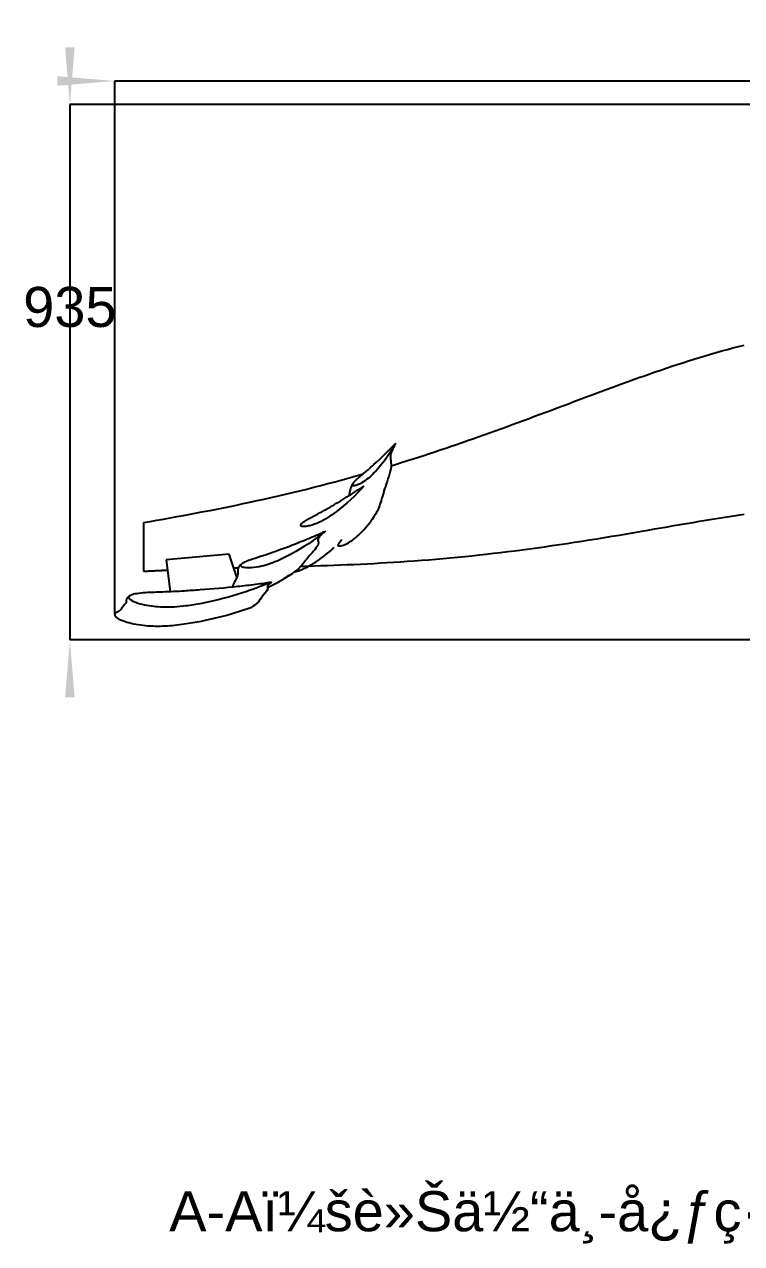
# Model space of a CAD drawing. Header units: millimetres. Extents: x 42 to 335, y 44 to 250.
# Drawn here: x 42.3 to 105, y 43.9 to 150.4 of the extents above; entities that cross this region are included whole.
import ezdxf
from ezdxf.enums import TextEntityAlignment as Align

# ---------------------------------------------------------------- set-up
doc = ezdxf.new("R2010")
doc.units = ezdxf.units.MM
doc.layers.get('0').update_dxf_attribs({"linetype": 'CONTINUOUS'})
for name, color, linetype in [('DimExtent011', 7, 'CONTINUOUS'), ('DimExtent012', 7, 'CONTINUOUS'), ('S02_CL_Section_Legend', 7, 'CONTINUOUS'), ('S02_CL_Section_SecA', 7, 'CONTINUOUS')]:
    doc.layers.add(name, color=color, linetype=linetype)
doc.styles.get("Standard").update_dxf_attribs({"font": 'arial.ttf'})
doc.dimstyles.get("Standard").update_dxf_attribs({"dimscale": 0, "dimtxt": 2.5, "dimasz": 2.5, "dimexe": 1.25, "dimexo": 0.625, "dimtad": 1, "dimtxsty": 'STANDARD', "dimcen": 2.5, "dimazin": 3, "dimtfac": 1, "dimtmove": 0, "dimatfit": 3})

# ---------------------------------------------------------------- blocks, each defined once
blk = doc.blocks.new('*DimExtent011')
at = {"color": 0}
for points in [[(45.2008, 145.85), (45.2008, 145.016), (50.2008, 145.433)], [(334.799, 145.85), (334.799, 145.016), (329.799, 145.433)]]:
    blk.add_solid(points, dxfattribs=at)
at = {"layer": 'DimExtent011'}
for p, q in [((50.2008, 98.8477), (50.2008, 145.433)), ((50.2008, 145.433), (329.799, 145.433)), ((329.799, 141.779), (329.799, 145.433))]:
    blk.add_line(p, q, dxfattribs=at)
blk.add_text('5592', height=3.5, dxfattribs=at).set_placement((189.265, 145.433), align=Align.CENTER)
blk = doc.blocks.new('*DimExtent012')
at = {"color": 0}
for points in [[(45.8651, 148.375), (46.6985, 148.375), (46.2818, 143.375)], [(45.8651, 91.625), (46.6985, 91.625), (46.2818, 96.625)]]:
    blk.add_solid(points, dxfattribs=at)
at = {"layer": 'DimExtent012'}
for p, q in [((187.203, 143.375), (46.2818, 143.375)), ((46.2818, 143.375), (46.2818, 96.625)), ((126.703, 96.625), (46.2818, 96.625))]:
    blk.add_line(p, q, dxfattribs=at)
blk.add_text('935', height=3.5, dxfattribs=at).set_placement((46.2818, 123.956), align=Align.CENTER)

msp = doc.modelspace()

# ---------------------------------------------------------------- linework, layer by layer
at = {"layer": 'S02_CL_Section_SecA'}
for p, q in [((60.203, 104.125), (54.703, 103.625)), ((54.703, 103.625), (55.048, 100.864)), ((60.876, 102.107), (60.203, 104.125))]:
    msp.add_line(p, q, dxfattribs=at)
for points, knots in [([(74.346, 111.844), (76.906, 112.622), (79.444, 113.47), (81.966, 114.363), (84.601, 115.295), (87.219, 116.276), (89.836, 117.258), (92.359, 118.204), (94.884, 119.152), (97.431, 120.031), (99.99, 120.914), (102.574, 121.729), (105.203, 122.375)], [0.40520109, 0.40520109, 0.40520109, 0.40520109, 0.55156243, 0.55156243, 0.55156243, 0.70446833, 0.70446833, 0.70446833, 0.85192625, 0.85192625, 0.85192625, 1, 1, 1, 1]), ([(74.526, 113.418), (74.086, 112.686), (73.579, 111.994), (73.001, 111.365), (72.69, 111.023), (72.345, 110.709), (71.958, 110.456), (71.786, 110.343), (71.606, 110.246), (71.416, 110.167), (71.331, 110.132), (71.243, 110.105), (71.152, 110.088), (71.1, 110.081), (71.043, 110.072), (70.992, 110.093), (70.959, 110.106), (70.939, 110.139), (70.945, 110.174), (70.947, 110.196), (70.954, 110.217), (70.965, 110.236)], [0.03801243, 0.03801243, 0.03801243, 0.03801243, 0.27639198, 0.27639198, 0.27639198, 0.40548164, 0.40548164, 0.40548164, 0.46271047, 0.46271047, 0.46271047, 0.48835778, 0.48835778, 0.48835778, 0.50343536, 0.50343536, 0.50343536, 0.51272287, 0.51272287, 0.51272287, 0.51880677, 0.51880677, 0.51880677, 0.51880677]), ([(70.965, 110.236), (71, 110.299), (71.043, 110.355), (71.093, 110.407), (71.166, 110.484), (71.243, 110.557), (71.322, 110.627), (71.484, 110.769), (71.647, 110.908), (71.813, 111.045), (72.163, 111.335), (72.502, 111.637), (72.837, 111.943), (73.489, 112.531), (74.121, 113.14), (74.73, 113.772)], [0.51880677, 0.51880677, 0.51880677, 0.51880677, 0.53871027, 0.53871027, 0.53871027, 0.56829596, 0.56829596, 0.56829596, 0.62828789, 0.62828789, 0.62828789, 0.75502513, 0.75502513, 0.75502513, 1, 1, 1, 1]), ([(74.622, 113.581), (74.11, 112.638), (74.332, 112.378), (74.347, 111.963), (74.364, 111.488), (74.109, 110.811), (73.917, 110.238), (73.727, 109.667), (73.6, 109.199), (73.472, 108.781), (73.344, 108.364), (73.213, 107.997), (73.011, 107.638), (72.809, 107.281), (72.535, 106.932), (72.535, 106.932)], [0.00571892, 0.00571892, 0.00571892, 0.00571892, 0.09458957, 0.09458957, 0.09458957, 0.19647778, 0.19647778, 0.19647778, 0.2979961, 0.2979961, 0.2979961, 0.39916374, 0.39916374, 0.39916374, 0.5, 0.5, 0.5, 0.5]), ([(52.703, 106.875), (55.816, 107.418), (58.924, 107.992), (62.013, 108.656), (65.336, 109.369), (68.637, 110.187), (71.905, 111.123)], [0, 0, 0, 0, 0.17284484, 0.17284484, 0.17284484, 0.35879323, 0.35879323, 0.35879323, 0.35879323]), ([(71.966, 110.069), (71.24, 109.239), (70.432, 108.481), (69.551, 107.817), (69.078, 107.461), (68.582, 107.13), (68.04, 106.887), (67.782, 106.769), (67.516, 106.675), (67.242, 106.604), (67.109, 106.569), (66.974, 106.546), (66.837, 106.533), (66.748, 106.526), (66.657, 106.524), (66.569, 106.544), (66.523, 106.554), (66.471, 106.577), (66.453, 106.625), (66.442, 106.661), (66.457, 106.702), (66.478, 106.732)], [0, 0, 0, 0, 0.24862108, 0.24862108, 0.24862108, 0.38223435, 0.38223435, 0.38223435, 0.44596068, 0.44596068, 0.44596068, 0.47688073, 0.47688073, 0.47688073, 0.49713537, 0.49713537, 0.49713537, 0.50808049, 0.50808049, 0.50808049, 0.51648732, 0.51648732, 0.51648732, 0.51648732]), ([(66.478, 106.732), (66.535, 106.813), (66.616, 106.873), (66.695, 106.93), (66.804, 107.005), (66.915, 107.074), (67.029, 107.138), (67.261, 107.268), (67.495, 107.395), (67.731, 107.518), (68.23, 107.778), (68.718, 108.058), (69.203, 108.342), (69.699, 108.629), (70.19, 108.925), (70.676, 109.229), (70.907, 109.374), (71.137, 109.521), (71.365, 109.67), (71.475, 109.742), (71.584, 109.814), (71.693, 109.887), (71.73, 109.911), (71.77, 109.938), (71.811, 109.966), (71.844, 109.989), (71.872, 110.008), (71.897, 110.023), (71.91, 110.031), (71.919, 110.036), (71.948, 110.058), (71.958, 110.065), (71.97, 110.075), (71.966, 110.069)], [0.51648732, 0.51648732, 0.51648732, 0.51648732, 0.53871027, 0.53871027, 0.53871027, 0.56829596, 0.56829596, 0.56829596, 0.62828789, 0.62828789, 0.62828789, 0.75502513, 0.75502513, 0.75502513, 0.88432873, 0.88432873, 0.88432873, 0.94579106, 0.94579106, 0.94579106, 0.97532551, 0.97532551, 0.97532551, 0.98600349, 0.98600349, 0.98600349, 0.99374176, 0.99374176, 0.99374176, 0.99842977, 0.99842977, 0.99842977, 1, 1, 1, 1]), ([(70.965, 110.236), (70.764, 109.845), (70.706, 109.551), (70.694, 109.291), (70.694, 109.274), (70.693, 109.257), (70.693, 109.24)], [0, 0, 0, 0, 0.14016044, 0.14016044, 0.14016044, 0.15039417, 0.15039417, 0.15039417, 0.15039417]), ([(66.455, 103.06), (69.552, 103.15), (72.649, 103.279), (75.74, 103.495), (79.103, 103.727), (82.455, 104.063), (85.798, 104.501), (89.297, 104.957), (92.78, 105.526), (96.257, 106.125), (99.237, 106.637), (102.214, 107.168), (105.203, 107.625)], [0.26048968, 0.26048968, 0.26048968, 0.26048968, 0.43646456, 0.43646456, 0.43646456, 0.62786265, 0.62786265, 0.62786265, 0.82826592, 0.82826592, 0.82826592, 1, 1, 1, 1]), ([(52.703, 106.875), (52.703, 106.876), (52.703, 106.859), (52.703, 106.788), (52.703, 106.724), (52.703, 106.605), (52.703, 106.431), (52.703, 106.062), (52.703, 105.383), (52.703, 104.75), (52.703, 104.117), (52.703, 103.438), (52.703, 103.069), (52.703, 102.895), (52.703, 102.776), (52.703, 102.712), (52.703, 102.641), (52.703, 102.624), (52.703, 102.625)], [0.25, 0.25, 0.25, 0.25, 0.31286463, 0.31286463, 0.31286463, 0.37264512, 0.37264512, 0.37264512, 0.5, 0.5, 0.5, 0.62735488, 0.62735488, 0.62735488, 0.68713537, 0.68713537, 0.68713537, 0.75, 0.75, 0.75, 0.75]), ([(69.73, 104.959), (69.719, 104.946), (69.711, 104.932), (69.705, 104.917), (69.694, 104.892), (69.703, 104.861), (69.728, 104.849), (69.768, 104.829), (69.813, 104.831), (69.855, 104.833), (69.927, 104.84), (69.997, 104.854), (70.066, 104.874), (70.222, 104.921), (70.372, 104.983), (70.516, 105.06), (70.809, 105.212), (71.072, 105.414), (71.321, 105.63), (71.77, 106.022), (72.175, 106.456), (72.535, 106.932)], [0.73517652, 0.73517652, 0.73517652, 0.73517652, 0.73865008, 0.73865008, 0.73865008, 0.74417107, 0.74417107, 0.74417107, 0.75332401, 0.75332401, 0.75332401, 0.76858572, 0.76858572, 0.76858572, 0.80317295, 0.80317295, 0.80317295, 0.87336203, 0.87336203, 0.87336203, 1, 1, 1, 1]), ([(61.266, 103.26), (61.352, 103.34), (61.457, 103.393), (61.562, 103.443), (61.709, 103.51), (61.859, 103.571), (62.011, 103.624), (62.32, 103.732), (62.631, 103.836), (62.943, 103.934), (63.324, 104.056), (63.702, 104.184), (64.079, 104.318), (64.353, 104.418), (64.628, 104.518), (64.903, 104.618), (65.566, 104.861), (66.224, 105.114), (66.878, 105.379), (67.189, 105.505), (67.499, 105.635), (67.807, 105.767), (67.956, 105.83), (68.104, 105.894), (68.251, 105.959), (68.302, 105.981), (68.355, 106.004), (68.411, 106.029), (68.453, 106.048), (68.498, 106.069), (68.527, 106.08), (68.545, 106.087), (68.557, 106.091), (68.597, 106.111), (68.611, 106.118), (68.627, 106.127), (68.621, 106.122)], [0.51738148, 0.51738148, 0.51738148, 0.51738148, 0.53871027, 0.53871027, 0.53871027, 0.56829596, 0.56829596, 0.56829596, 0.62828789, 0.62828789, 0.62828789, 0.70148041, 0.70148041, 0.70148041, 0.75502513, 0.75502513, 0.75502513, 0.88432873, 0.88432873, 0.88432873, 0.94579106, 0.94579106, 0.94579106, 0.97532551, 0.97532551, 0.97532551, 0.98600349, 0.98600349, 0.98600349, 0.99374176, 0.99374176, 0.99374176, 0.99842977, 0.99842977, 0.99842977, 1, 1, 1, 1]), ([(68.292, 105.862), (67.764, 105.401), (68.006, 105.298), (68.005, 105.1), (68.004, 104.851), (67.62, 104.452), (67.328, 104.118), (67.038, 103.785), (66.84, 103.517), (66.642, 103.277), (66.444, 103.036), (66.247, 102.822), (65.946, 102.598), (65.875, 102.546), (65.802, 102.495), (65.727, 102.445)], [0.01333276, 0.01333276, 0.01333276, 0.01333276, 0.09408918, 0.09408918, 0.09408918, 0.195709, 0.195709, 0.195709, 0.29723107, 0.29723107, 0.29723107, 0.39866028, 0.39866028, 0.39866028, 0.42206512, 0.42206512, 0.42206512, 0.42206512]), ([(69.988, 105.4), (69.983, 105.389), (69.978, 105.377), (69.973, 105.366), (69.873, 105.144), (69.729, 104.958), (69.729, 104.958)], [0.84976512, 0.84976512, 0.84976512, 0.84976512, 0.85983956, 0.85983956, 0.85983956, 1, 1, 1, 1]), ([(67.551, 105.317), (66.557, 104.623), (65.505, 104.008), (64.394, 103.521), (63.885, 103.302), (63.356, 103.127), (62.811, 103.02), (62.505, 102.96), (62.193, 102.921), (61.881, 102.921), (61.74, 102.919), (61.601, 102.932), (61.463, 102.959), (61.385, 102.979), (61.3, 103), (61.239, 103.058), (61.2, 103.095), (61.192, 103.153), (61.219, 103.199), (61.231, 103.222), (61.247, 103.242), (61.266, 103.26)], [0.08176958, 0.08176958, 0.08176958, 0.08176958, 0.30391293, 0.30391293, 0.30391293, 0.40548164, 0.40548164, 0.40548164, 0.46271047, 0.46271047, 0.46271047, 0.48835778, 0.48835778, 0.48835778, 0.50343536, 0.50343536, 0.50343536, 0.51272287, 0.51272287, 0.51272287, 0.51738148, 0.51738148, 0.51738148, 0.51738148]), ([(65.928, 102.585), (66.207, 102.647), (66.477, 102.737), (66.737, 102.856), (67.017, 102.982), (67.284, 103.136), (67.546, 103.296), (68.042, 103.605), (68.511, 103.951), (68.954, 104.334)], [0.57680762, 0.57680762, 0.57680762, 0.57680762, 0.6690199, 0.6690199, 0.6690199, 0.76841792, 0.76841792, 0.76841792, 0.95732999, 0.95732999, 0.95732999, 0.95732999]), ([(68.954, 104.334), (68.978, 104.355), (69.007, 104.38), (69.034, 104.404), (69.064, 104.43), (69.095, 104.458), (69.128, 104.487), (69.16, 104.516), (69.195, 104.548), (69.233, 104.583), (69.253, 104.601), (69.271, 104.618), (69.289, 104.634), (69.307, 104.651), (69.319, 104.663), (69.35, 104.691)], [0, 0, 0, 0, 0.25, 0.25, 0.25, 0.5, 0.5, 0.5, 0.75, 0.75, 0.75, 0.875, 0.875, 0.875, 1, 1, 1, 1]), ([(61.266, 103.26), (61.118, 103.118), (61.036, 102.996), (60.993, 102.883), (60.95, 102.769), (60.951, 102.676), (60.956, 102.598), (60.965, 102.527), (60.968, 102.464), (60.967, 102.411), (60.958, 102.233), (60.829, 102.012), (60.719, 101.797), (60.614, 101.59), (60.541, 101.415), (60.472, 101.267)], [0, 0, 0, 0, 0.07046185, 0.07046185, 0.07046185, 0.14092369, 0.14092369, 0.14092369, 0.28184739, 0.28184739, 0.28184739, 0.50092112, 0.50092112, 0.50092112, 0.64335372, 0.64335372, 0.64335372, 0.64335372]), ([(63.885, 101.682), (61.931, 100.858), (59.894, 100.228), (57.813, 99.824), (57.35, 99.734), (56.884, 99.658), (56.417, 99.596), (55.753, 99.509), (55.086, 99.474), (54.417, 99.491), (53.874, 99.507), (53.331, 99.561), (52.799, 99.673), (52.54, 99.726), (52.286, 99.799), (52.039, 99.892), (51.879, 99.956), (51.72, 100.028), (51.584, 100.138), (51.541, 100.171), (51.505, 100.211), (51.478, 100.259), (51.458, 100.296), (51.449, 100.335), (51.453, 100.375), (51.465, 100.449), (51.527, 100.507), (51.589, 100.541)], [0, 0, 0, 0, 0.24862108, 0.24862108, 0.24862108, 0.30391293, 0.30391293, 0.30391293, 0.38223435, 0.38223435, 0.38223435, 0.44596068, 0.44596068, 0.44596068, 0.47688073, 0.47688073, 0.47688073, 0.49713537, 0.49713537, 0.49713537, 0.50343536, 0.50343536, 0.50343536, 0.50808049, 0.50808049, 0.50808049, 0.51664113, 0.51664113, 0.51664113, 0.51664113]), ([(51.589, 100.541), (51.756, 100.631), (51.944, 100.667), (52.129, 100.698), (52.379, 100.736), (52.63, 100.762), (52.882, 100.777), (53.392, 100.81), (53.904, 100.824), (54.415, 100.841), (55.039, 100.86), (55.663, 100.889), (56.286, 100.928), (56.742, 100.959), (57.197, 100.991), (57.653, 101.024), (58.753, 101.103), (59.851, 101.2), (60.948, 101.316), (61.469, 101.372), (61.99, 101.433), (62.51, 101.498), (62.757, 101.529), (63.013, 101.563), (63.259, 101.596), (63.345, 101.607), (63.435, 101.619), (63.53, 101.632), (63.601, 101.643), (63.677, 101.655), (63.726, 101.66), (63.756, 101.662), (63.776, 101.662), (63.845, 101.676), (63.866, 101.68), (63.891, 101.685), (63.888, 101.683)], [0.51664113, 0.51664113, 0.51664113, 0.51664113, 0.53871027, 0.53871027, 0.53871027, 0.56829596, 0.56829596, 0.56829596, 0.62828789, 0.62828789, 0.62828789, 0.70148041, 0.70148041, 0.70148041, 0.75502513, 0.75502513, 0.75502513, 0.88432873, 0.88432873, 0.88432873, 0.94579106, 0.94579106, 0.94579106, 0.97532551, 0.97532551, 0.97532551, 0.98600349, 0.98600349, 0.98600349, 0.99374176, 0.99374176, 0.99374176, 0.99842977, 0.99842977, 0.99842977, 0.99981881, 0.99981881, 0.99981881, 0.99981881]), ([(63.885, 101.682), (63.42, 101.309), (63.574, 101.252), (63.569, 101.126), (63.563, 100.989), (63.371, 100.771), (63.226, 100.589), (63.08, 100.407), (62.98, 100.26), (62.881, 100.127), (62.782, 99.995), (62.683, 99.877), (62.535, 99.754), (62.386, 99.631), (62.187, 99.503), (62.187, 99.503)], [0, 0, 0, 0, 0.09396786, 0.09396786, 0.09396786, 0.19552284, 0.19552284, 0.19552284, 0.29704579, 0.29704579, 0.29704579, 0.39853797, 0.39853797, 0.39853797, 0.5, 0.5, 0.5, 0.5]), ([(63.888, 101.683), (63.545, 101.409), (63.537, 101.303), (63.558, 101.217), (63.572, 101.17), (63.579, 101.121), (63.557, 101.059), (63.536, 100.998), (63.487, 100.924), (63.435, 100.851), (63.37, 100.763), (63.293, 100.671), (63.225, 100.586), (63.1, 100.43), (63.009, 100.299), (62.923, 100.182), (62.829, 100.054), (62.742, 99.941), (62.619, 99.827), (62.547, 99.759), (62.45, 99.684), (62.363, 99.623), (62.268, 99.555), (62.189, 99.504), (62.189, 99.504)], [0, 0, 0, 0, 0.1128366, 0.1128366, 0.1128366, 0.1692549, 0.1692549, 0.1692549, 0.2256731, 0.2256731, 0.2256731, 0.3385097, 0.3385097, 0.3385097, 0.547436, 0.547436, 0.547436, 0.7743269, 0.7743269, 0.7743269, 0.8871634, 0.8871634, 0.8871634, 1, 1, 1, 1]), ([(51.589, 100.541), (51.453, 100.462), (51.357, 100.389), (51.29, 100.303), (51.223, 100.217), (51.203, 100.134), (51.204, 100.072), (51.206, 99.995), (51.219, 99.948), (51.217, 99.939), (51.218, 99.928), (51.212, 99.909), (51.199, 99.882), (51.171, 99.824), (51.091, 99.736), (51.008, 99.641), (50.894, 99.508), (50.817, 99.396), (50.751, 99.312), (50.684, 99.225), (50.634, 99.174), (50.575, 99.137), (50.551, 99.121), (50.512, 99.101), (50.478, 99.086), (50.44, 99.069), (50.41, 99.057), (50.411, 99.057)], [0, 0, 0, 0, 0.0666532, 0.0666532, 0.0666532, 0.1333065, 0.1333065, 0.1333065, 0.1999597, 0.1999597, 0.1999597, 0.266613, 0.266613, 0.266613, 0.3999194, 0.3999194, 0.3999194, 0.5840865, 0.5840865, 0.5840865, 0.7173929, 0.7173929, 0.7173929, 0.8506994, 0.8506994, 0.8506994, 1, 1, 1, 1]), ([(50.414, 99.059), (50.339, 99.031), (50.26, 98.992), (50.22, 98.919), (50.168, 98.826), (50.232, 98.719), (50.302, 98.655), (50.374, 98.588), (50.454, 98.531), (50.541, 98.484), (50.763, 98.359), (51.002, 98.271), (51.245, 98.196), (51.778, 98.033), (52.33, 97.941), (52.884, 97.889), (53.456, 97.837), (54.028, 97.827), (54.602, 97.858), (55.158, 97.888), (55.712, 97.951), (56.263, 98.026), (58.282, 98.309), (60.27, 98.811), (62.187, 99.503)], [0.48414762, 0.48414762, 0.48414762, 0.48414762, 0.49360578, 0.49360578, 0.49360578, 0.50552637, 0.50552637, 0.50552637, 0.51746013, 0.51746013, 0.51746013, 0.54824811, 0.54824811, 0.54824811, 0.61577122, 0.61577122, 0.61577122, 0.68527658, 0.68527658, 0.68527658, 0.75279243, 0.75279243, 0.75279243, 1, 1, 1, 1])]:
    msp.add_open_spline(points, degree=3, knots=knots, dxfattribs=at)
for points, degree in [([(74.73, 113.772), (74.631, 113.593), (74.526, 113.418)], 2), ([(68.621, 106.122), (68.1, 105.701), (67.551, 105.317)], 2), ([(68.954, 104.334), (69.103, 104.463), (69.248, 104.598)], 2), ([(69.35, 104.691), (69.288, 104.633), (69.248, 104.598), (69.248, 104.598)], 3), ([(69.729, 104.958), (69.73, 104.959)], 1), ([(52.703, 102.625), (53.759, 102.685), (54.815, 102.73)], 2), ([(60.607, 102.913), (61.01, 102.922)], 1), ([(64.17, 101.516), (64.48, 101.682), (64.936, 101.921), (65.727, 102.445)], 3), ([(65.727, 102.445), (65.479, 102.279), (65.24, 102.141), (65.24, 102.141)], 3), ([(63.559, 101.214), (63.868, 101.357), (64.17, 101.516)], 2), ([(63.888, 101.683), (63.885, 101.682)], 1), ([(64.17, 101.516), (64.72, 101.804), (65.24, 102.141)], 2), ([(50.411, 99.057), (50.414, 99.059)], 1), ([(62.187, 99.503), (62.189, 99.504)], 1)]:
    msp.add_open_spline(points, degree=degree, dxfattribs=at)

# ---------------------------------------------------------------- texts
at = {"layer": 'S02_CL_Section_Legend'}
msp.add_text('A-Aï¼šè»Šä½“ä¸\xadå¿ƒç·š (Y=0) ã§åˆ‡æ–\xad', height=3.5, dxfattribs=at).set_placement((100, 45), align=Align.CENTER)

# ---------------------------------------------------------------- dimensions: what is measured, and where the dimension line sits
at = {"layer": 'DimExtent011'}
dim = msp.add_linear_dim(base=(189.265, 145.433), p1=(50.201, 98.848), p2=(329.799, 141.779), text='5592', dimstyle='STANDARD', dxfattribs=at)
dim.commit()
dim.dimension.update_dxf_attribs({"geometry": '*DimExtent011', "text_midpoint": (190.023, 150.375)})
at = {"layer": 'DimExtent012'}
dim = msp.add_linear_dim(base=(46.282, 123.956), p1=(187.203, 143.375), p2=(126.703, 96.625), angle=90, text='935', dimstyle='STANDARD', dxfattribs=at)
dim.commit()
dim.dimension.update_dxf_attribs({"geometry": '*DimExtent012', "text_midpoint": (43.225, 120)})

doc.saveas('drawing.dxf')
